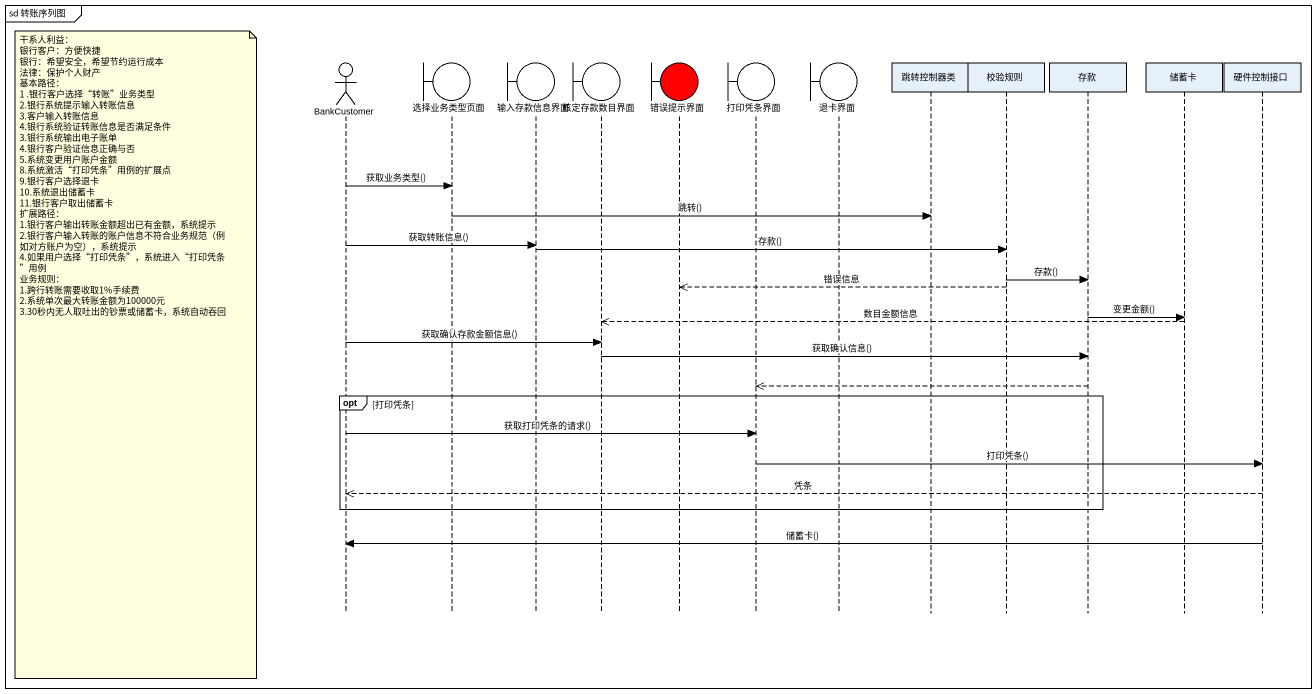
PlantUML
@startuml
mainframe sd 转账序列图
hide footbox
actor BankCustomer
boundary 选择业务类型页面
boundary 输入存款信息界面
boundary 核定存款数目界面
boundary 错误提示界面 #FF0000
boundary 打印凭条界面
boundary 退卡界面
participant 跳转控制器类
participant 校验规则
participant 存款
participant 储蓄卡
participant 硬件控制接口

BankCustomer -> 选择业务类型页面 : 获取业务类型()
选择业务类型页面 -> 跳转控制器类 : 跳转()
BankCustomer -> 输入存款信息界面 : 获取转账信息()
输入存款信息界面 -> 校验规则 : 存款()
校验规则 -> 存款 : 存款()
校验规则 -->> 错误提示界面 : 错误信息
存款 -> 储蓄卡 : 变更金额()
储蓄卡 -->> 核定存款数目界面 : 数目金额信息
BankCustomer -> 核定存款数目界面 : 获取确认存款金额信息()
note left of BankCustomer
  干系人利益：
  银行客户：方便快捷
  银行：希望安全，希望节约运行成本
  法律：保护个人财产
  基本路径：
  1 .银行客户选择“转账”业务类型
  2.银行系统提示输入转账信息
  3.客户输入转账信息
  4.银行系统验证转账信息是否满足条件
  3.银行系统输出电子账单
  4.银行客户验证信息正确与否
  5.系统变更用户账户金额
  8.系统激活“打印凭条”用例的扩展点
  9.银行客户选择退卡
  10.系统退出储蓄卡
  11.银行客户取出储蓄卡
  扩展路径：
  1.银行客户输出转账金额超出已有金额，系统提示
  2.银行客户输入转账的账户信息不符合业务规范（例如对方账户为空），系统提示
  4.如果用户选择“打印凭条”，系统进入“打印凭条”用例
  业务规则：
  1.跨行转账需要收取1%手续费
  2.系统单次最大转账金额为100000元
  3.30秒内无人取吐出的钞票或储蓄卡，系统自动吞回
end note
核定存款数目界面 -> 存款 : 获取确认信息()
存款 -->> 打印凭条界面
opt 打印凭条
  BankCustomer -> 打印凭条界面 : 获取打印凭条的请求()
  打印凭条界面 -> 硬件控制接口 : 打印凭条()
  硬件控制接口 -->> BankCustomer : 凭条
end
硬件控制接口 -> BankCustomer : 储蓄卡()
@enduml
